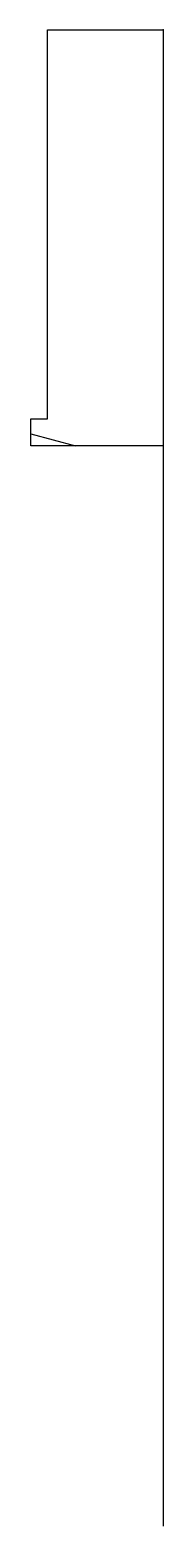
# Model space of a CAD drawing. Header units: millimetres. Extents: x -9 to 0, y -100 to 0.
import ezdxf

# ---------------------------------------------------------------- set-up
doc = ezdxf.new("R2010")
doc.units = ezdxf.units.MM
doc.layers.get('0').update_dxf_attribs({"linetype": 'CONTINUOUS'})

msp = doc.modelspace()

# ---------------------------------------------------------------- linework, layer by layer
for p, q in [((-7.75, -26), (-7.75, 0)), ((-7.75, 0), (0, 0)), ((0, 0), (0, -100)), ((-8.875, -27.8), (-8.875, -26)), ((-8.875, -26), (-7.75, -26)), ((-8.875, -27), (-5.875, -27.8)), ((0, -27.8), (-8.875, -27.8))]:
    msp.add_line(p, q)
msp.add_point((0, 0))

doc.saveas('drawing.dxf')
